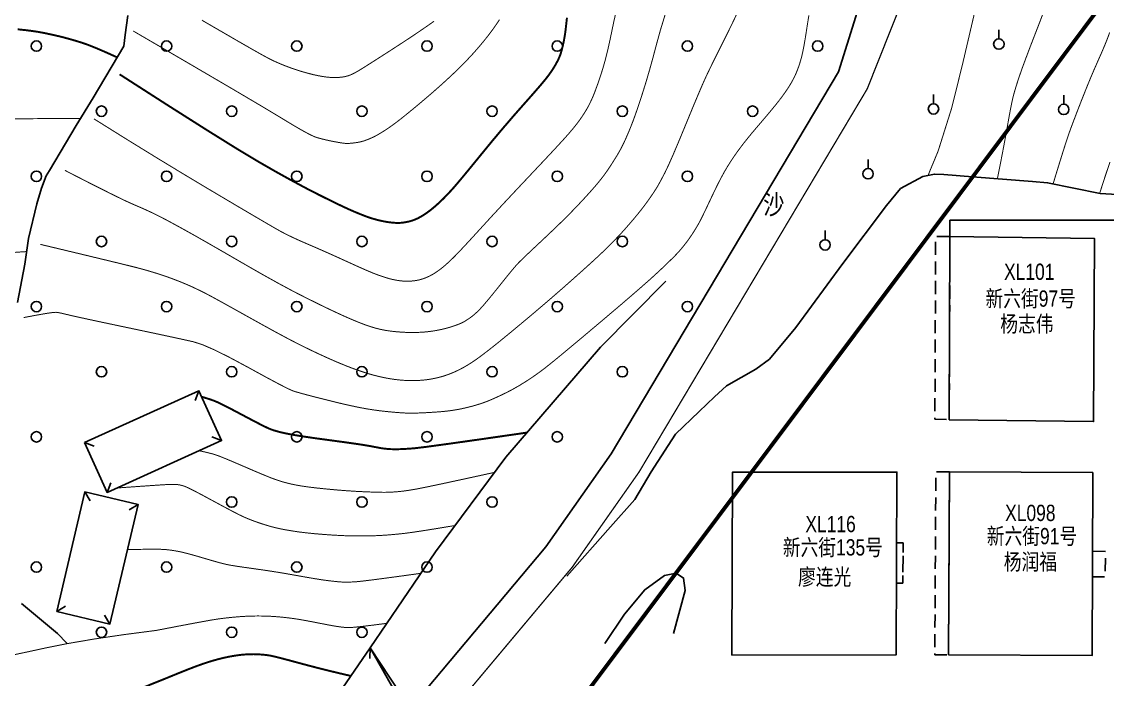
# Model space of a CAD drawing. Extents: x 396500 to 398250, y 1005980 to 1008200.
# Drawn here: x 396654.6 to 396738, y 1006693.8 to 1006744.3 of the extents above; entities that cross this region are included whole.
import ezdxf
from ezdxf.enums import TextEntityAlignment as Align

# ---------------------------------------------------------------- set-up
doc = ezdxf.new("R2010")
doc.units = 0
doc.header["$LTSCALE"] = 0.5
for name, pattern in [('X3', [5, 4, -1]), ('X39', [3, 2.5, -0.5]), ('X5', [3, 2, -1])]:
    doc.linetypes.add(name, pattern=pattern)
doc.layers.get('0').update_dxf_attribs({"linetype": 'CONTINUOUS'})
doc.layers.add('ASSIST', color=7, linetype='CONTINUOUS', plot=False)
for name, color, linetype in [('DGX', 2, 'CONTINUOUS'), ('DLSS', 4, 'CONTINUOUS'), ('DMTZ', 3, 'CONTINUOUS'), ('JMD', 6, 'CONTINUOUS'), ('ZBTZ', 3, 'CONTINUOUS'), ('权属人', 160, 'CONTINUOUS'), ('用地红线', 1, 'CONTINUOUS'), ('编号', 90, 'CONTINUOUS'), ('门牌号', 1, 'CONTINUOUS')]:
    doc.layers.add(name, color=color, linetype=linetype)
doc.styles.add('细等线体', font='长等线体_0.TTF', dxfattribs={"width": 0.8})
doc.linetypes.add('10421', pattern='A,2,[150,AAA.SHX,S=1,R=0,X=0,Y=1],1e-11', length=2)
doc.linetypes.add('1161', pattern='A,0,[149,AAA.SHX,S=0.15,R=0,X=0,Y=0],-1.6', length=1.6)

# ---------------------------------------------------------------- blocks, each defined once
blk = doc.blocks.new('gc125')
blk.add_line((0, 0.8), (0, 2.2))
blk.add_circle((0, 0), 0.8)
blk = doc.blocks.new('gc326')
blk.add_circle((0, 0), 0.8)

msp = doc.modelspace()

# ---------------------------------------------------------------- linework, layer by layer
at = {"layer": 'ASSIST', "linetype": '1161'}
msp.add_lwpolyline([(396669.325, 1006678.698), (396681.369, 1006696.218), (396684.431, 1006691.557), (396694.846, 1006703.971), (396699.866, 1006711.117), (396717.337, 1006740.444), (396718.652, 1006744.691), (396722.726, 1006758.436), (396723.906, 1006763.798), (396724.773, 1006767.496), (396725.583, 1006771.759), (396725.915, 1006775.221), (396726.46, 1006780.595), (396726.484, 1006794.084), (396727.043, 1006797.751), (396727.616, 1006800)], dxfattribs=at)
at = {"layer": 'DGX', "linetype": 'Continuous', "const_width": 0.075}
for points in [[(396724.21, 1006732.498), (396724.983, 1006734.364), (396726.029, 1006737.685), (396726.874, 1006741.103), (396728.857, 1006749.597)], [(396647.808, 1006727.047), (396648.575, 1006726.748), (396649.161, 1006726.529), (396649.564, 1006726.392), (396649.786, 1006726.335), (396650.212, 1006726.343), (396651.226, 1006726.398), (396652.829, 1006726.5), (396655.02, 1006726.65)]]:
    msp.add_lwpolyline(points, dxfattribs=at)
for points, elevation in [([(396654.756, 1006721.581), (396655.742, 1006721.767), (396656.485, 1006721.896), (396656.985, 1006721.968), (396657.242, 1006721.985), (396657.392, 1006721.966), (396657.571, 1006721.934), (396657.78, 1006721.888), (396658.018, 1006721.828), (396658.494, 1006721.716), (396659.417, 1006721.513), (396660.787, 1006721.219), (396662.604, 1006720.835), (396664.459, 1006720.444), (396665.942, 1006720.128), (396667.053, 1006719.887), (396667.791, 1006719.722), (396668.466, 1006719.506), (396669.385, 1006719.11), (396670.547, 1006718.534), (396671.955, 1006717.779), (396673.321, 1006717.031), (396674.361, 1006716.475), (396675.076, 1006716.111), (396675.465, 1006715.941), (396675.772, 1006715.848), (396676.241, 1006715.718), (396676.872, 1006715.55), (396677.666, 1006715.346), (396678.498, 1006715.138), (396679.247, 1006714.958), (396679.912, 1006714.808), (396680.495, 1006714.686), (396681.035, 1006714.585), (396681.576, 1006714.498), (396682.116, 1006714.424), (396682.656, 1006714.364), (396683.164, 1006714.316), (396683.609, 1006714.28), (396683.989, 1006714.256), (396684.305, 1006714.244), (396684.62, 1006714.243), (396684.998, 1006714.251), (396685.437, 1006714.268), (396685.939, 1006714.295), (396686.436, 1006714.327), (396686.863, 1006714.36), (396687.218, 1006714.395), (396687.502, 1006714.43), (396687.747, 1006714.466), (396687.984, 1006714.506), (396688.213, 1006714.547), (396688.434, 1006714.591), (396688.651, 1006714.639), (396688.867, 1006714.69), (396689.084, 1006714.745), (396689.3, 1006714.804), (396689.515, 1006714.867), (396689.731, 1006714.934), (396689.946, 1006715.005), (396690.161, 1006715.079), (396690.403, 1006715.171), (396690.697, 1006715.294), (396691.045, 1006715.448), (396691.445, 1006715.633), (396691.871, 1006715.841), (396692.297, 1006716.065), (396692.721, 1006716.305), (396693.145, 1006716.561), (396693.567, 1006716.831), (396693.987, 1006717.116), (396694.405, 1006717.416), (396694.822, 1006717.73), (396695.4, 1006718.192), (396696.303, 1006718.935), (396697.531, 1006719.959), (396699.084, 1006721.266), (396700.652, 1006722.595), (396701.925, 1006723.691), (396702.904, 1006724.552), (396703.588, 1006725.178), (396704.075, 1006725.644), (396704.465, 1006726.021), (396704.756, 1006726.31), (396704.95, 1006726.511), (396705.094, 1006726.671), (396705.236, 1006726.834), (396705.376, 1006727.002), (396705.515, 1006727.175), (396705.651, 1006727.352), (396705.787, 1006727.535), (396705.92, 1006727.723), (396706.052, 1006727.916), (396706.182, 1006728.114), (396706.31, 1006728.317), (396706.436, 1006728.525), (396706.561, 1006728.739), (396706.711, 1006729.017), (396706.912, 1006729.418), (396707.166, 1006729.942), (396707.471, 1006730.59), (396707.788, 1006731.258), (396708.077, 1006731.844), (396708.336, 1006732.347), (396708.567, 1006732.768), (396708.793, 1006733.152), (396709.038, 1006733.542), (396709.302, 1006733.94), (396709.585, 1006734.344), (396709.906, 1006734.776), (396710.283, 1006735.256), (396710.716, 1006735.784), (396711.205, 1006736.36), (396711.69, 1006736.927), (396712.11, 1006737.426), (396712.465, 1006737.859), (396712.756, 1006738.224), (396713.003, 1006738.55), (396713.229, 1006738.863), (396713.433, 1006739.164), (396713.616, 1006739.453), (396713.78, 1006739.736), (396713.929, 1006740.021), (396714.062, 1006740.307), (396714.18, 1006740.596), (396714.286, 1006740.887), (396714.382, 1006741.184), (396714.469, 1006741.487), (396714.546, 1006741.794), (396714.62, 1006742.139), (396714.698, 1006742.55), (396714.78, 1006743.029), (396714.866, 1006743.575), (396714.957, 1006744.168), (396715.058, 1006744.784)], 25.5), ([(396656.039, 1006727.2), (396659.016, 1006726.488), (396661.256, 1006725.949), (396662.757, 1006725.584), (396663.52, 1006725.393), (396663.91, 1006725.287), (396664.293, 1006725.178), (396664.669, 1006725.067), (396665.037, 1006724.953), (396665.4, 1006724.835), (396665.758, 1006724.713), (396666.112, 1006724.586), (396666.461, 1006724.453), (396666.797, 1006724.321), (396667.111, 1006724.192), (396667.404, 1006724.067), (396667.675, 1006723.946), (396667.938, 1006723.824), (396668.207, 1006723.695), (396668.481, 1006723.56), (396668.761, 1006723.418), (396669.172, 1006723.2), (396669.837, 1006722.837), (396670.757, 1006722.327), (396671.932, 1006721.672), (396673.145, 1006720.997), (396674.18, 1006720.43), (396675.037, 1006719.971), (396675.716, 1006719.618), (396676.303, 1006719.325), (396676.886, 1006719.042), (396677.464, 1006718.769), (396678.039, 1006718.506), (396678.594, 1006718.261), (396679.116, 1006718.039), (396679.603, 1006717.842), (396680.057, 1006717.669), (396680.482, 1006717.517), (396680.882, 1006717.383), (396681.257, 1006717.265), (396681.608, 1006717.165), (396681.945, 1006717.079), (396682.278, 1006717.003), (396682.607, 1006716.936), (396682.933, 1006716.879), (396683.256, 1006716.831), (396683.577, 1006716.794), (396683.896, 1006716.766), (396684.214, 1006716.748), (396684.53, 1006716.741), (396684.845, 1006716.744), (396685.159, 1006716.758), (396685.472, 1006716.783), (396685.784, 1006716.819), (396686.096, 1006716.869), (396686.406, 1006716.931), (396686.716, 1006717.007), (396687.025, 1006717.096), (396687.333, 1006717.2), (396687.64, 1006717.319), (396687.947, 1006717.452), (396688.254, 1006717.601), (396688.562, 1006717.766), (396688.871, 1006717.946), (396689.182, 1006718.142), (396689.525, 1006718.377), (396689.931, 1006718.673), (396690.4, 1006719.031), (396690.931, 1006719.45), (396691.529, 1006719.933), (396692.196, 1006720.479), (396692.932, 1006721.09), (396693.737, 1006721.764), (396694.571, 1006722.472), (396695.397, 1006723.181), (396696.213, 1006723.893), (396697.019, 1006724.606), (396697.759, 1006725.267), (396698.376, 1006725.825), (396698.869, 1006726.279), (396699.239, 1006726.629), (396699.541, 1006726.925), (396699.833, 1006727.215), (396700.115, 1006727.501), (396700.386, 1006727.782), (396700.661, 1006728.074), (396700.951, 1006728.395), (396701.257, 1006728.744), (396701.58, 1006729.122), (396701.897, 1006729.503), (396702.187, 1006729.866), (396702.45, 1006730.208), (396702.686, 1006730.531), (396702.894, 1006730.827), (396703.075, 1006731.091), (396703.228, 1006731.322), (396703.354, 1006731.521), (396703.479, 1006731.733), (396703.629, 1006732.003), (396703.805, 1006732.332), (396704.007, 1006732.72), (396704.266, 1006733.258), (396704.614, 1006734.041), (396705.051, 1006735.069), (396705.577, 1006736.341), (396706.102, 1006737.617), (396706.536, 1006738.655), (396706.88, 1006739.457), (396707.133, 1006740.022), (396707.373, 1006740.527), (396707.676, 1006741.151), (396708.044, 1006741.893), (396708.475, 1006742.754), (396708.897, 1006743.599), (396709.238, 1006744.296), (396709.496, 1006744.844)], 26), ([(396657.931, 1006732.875), (396659.869, 1006731.884), (396661.392, 1006731.117), (396662.502, 1006730.575), (396663.198, 1006730.258), (396663.672, 1006730.057), (396664.115, 1006729.861), (396664.529, 1006729.671), (396664.912, 1006729.486), (396665.326, 1006729.277), (396665.829, 1006729.012), (396666.422, 1006728.692), (396667.105, 1006728.317), (396667.927, 1006727.858), (396668.936, 1006727.284), (396670.132, 1006726.596), (396671.516, 1006725.795), (396672.928, 1006724.984), (396674.211, 1006724.268), (396675.364, 1006723.647), (396676.386, 1006723.122), (396677.289, 1006722.675), (396678.084, 1006722.289), (396678.769, 1006721.965), (396679.345, 1006721.701), (396679.844, 1006721.482), (396680.297, 1006721.291), (396680.706, 1006721.128), (396681.069, 1006720.994), (396681.403, 1006720.882), (396681.725, 1006720.785), (396682.035, 1006720.703), (396682.333, 1006720.637), (396682.637, 1006720.583), (396682.967, 1006720.537), (396683.322, 1006720.498), (396683.703, 1006720.467), (396684.091, 1006720.445), (396684.47, 1006720.435), (396684.839, 1006720.436), (396685.198, 1006720.449), (396685.548, 1006720.472), (396685.887, 1006720.506), (396686.216, 1006720.551), (396686.535, 1006720.606), (396686.841, 1006720.669), (396687.131, 1006720.738), (396687.405, 1006720.813), (396687.664, 1006720.893), (396687.898, 1006720.973), (396688.099, 1006721.047), (396688.268, 1006721.113), (396688.403, 1006721.173), (396688.531, 1006721.239), (396688.675, 1006721.323), (396688.837, 1006721.425), (396689.017, 1006721.545), (396689.208, 1006721.687), (396689.404, 1006721.851), (396689.606, 1006722.037), (396689.813, 1006722.246), (396690.066, 1006722.526), (396690.405, 1006722.925), (396690.829, 1006723.441), (396691.339, 1006724.077), (396691.843, 1006724.705), (396692.25, 1006725.201), (396692.558, 1006725.564), (396692.77, 1006725.796), (396692.992, 1006726.015), (396693.333, 1006726.343), (396693.794, 1006726.779), (396694.374, 1006727.323), (396694.981, 1006727.893), (396695.519, 1006728.406), (396695.991, 1006728.861), (396696.394, 1006729.258), (396696.761, 1006729.628), (396697.121, 1006729.999), (396697.475, 1006730.372), (396697.823, 1006730.746), (396698.142, 1006731.097), (396698.412, 1006731.398), (396698.632, 1006731.649), (396698.802, 1006731.85), (396698.944, 1006732.023), (396699.078, 1006732.191), (396699.205, 1006732.352), (396699.324, 1006732.508), (396699.452, 1006732.684), (396699.605, 1006732.905), (396699.784, 1006733.172), (396699.987, 1006733.485), (396700.193, 1006733.811), (396700.379, 1006734.118), (396700.544, 1006734.407), (396700.69, 1006734.678), (396700.833, 1006734.966), (396700.99, 1006735.307), (396701.162, 1006735.702), (396701.349, 1006736.149), (396701.553, 1006736.67), (396701.775, 1006737.283), (396702.017, 1006737.989), (396702.277, 1006738.788), (396702.548, 1006739.658), (396702.818, 1006740.579), (396703.088, 1006741.551), (396703.359, 1006742.574), (396703.665, 1006743.682), (396704.04, 1006744.91)], 26.5), ([(396660.154, 1006736.835), (396662.585, 1006735.317), (396664.936, 1006733.869), (396667.207, 1006732.491), (396669.399, 1006731.182), (396671.329, 1006730.04), (396672.817, 1006729.165), (396673.862, 1006728.555), (396674.464, 1006728.212), (396674.884, 1006727.991), (396675.383, 1006727.748), (396675.961, 1006727.483), (396676.619, 1006727.197), (396677.334, 1006726.889), (396678.084, 1006726.559), (396678.869, 1006726.206), (396679.689, 1006725.832), (396680.463, 1006725.48), (396681.11, 1006725.195), (396681.629, 1006724.979), (396682.021, 1006724.83), (396682.332, 1006724.725), (396682.607, 1006724.637), (396682.847, 1006724.567), (396683.05, 1006724.516), (396683.236, 1006724.476), (396683.42, 1006724.442), (396683.603, 1006724.414), (396683.784, 1006724.392), (396683.969, 1006724.377), (396684.161, 1006724.371), (396684.362, 1006724.375), (396684.571, 1006724.387), (396684.782, 1006724.409), (396684.989, 1006724.444), (396685.193, 1006724.49), (396685.393, 1006724.549), (396685.589, 1006724.619), (396685.783, 1006724.7), (396685.974, 1006724.792), (396686.163, 1006724.894), (396686.354, 1006725.011), (396686.553, 1006725.146), (396686.76, 1006725.298), (396686.975, 1006725.469), (396687.201, 1006725.662), (396687.442, 1006725.881), (396687.699, 1006726.127), (396687.971, 1006726.4), (396688.306, 1006726.751), (396688.755, 1006727.231), (396689.317, 1006727.84), (396689.992, 1006728.579), (396690.772, 1006729.43), (396691.649, 1006730.376), (396692.624, 1006731.418), (396693.695, 1006732.554), (396694.717, 1006733.638), (396695.541, 1006734.519), (396696.167, 1006735.199), (396696.596, 1006735.678), (396696.907, 1006736.043), (396697.182, 1006736.383), (396697.421, 1006736.699), (396697.624, 1006736.99), (396697.795, 1006737.253), (396697.941, 1006737.486), (396698.059, 1006737.688), (396698.152, 1006737.859), (396698.231, 1006738.017), (396698.308, 1006738.178), (396698.385, 1006738.344), (396698.46, 1006738.513), (396698.541, 1006738.709), (396698.637, 1006738.954), (396698.746, 1006739.249), (396698.87, 1006739.592), (396699, 1006739.967), (396699.126, 1006740.356), (396699.25, 1006740.759), (396699.37, 1006741.176), (396699.494, 1006741.644), (396699.628, 1006742.198), (396699.771, 1006742.84), (396699.924, 1006743.568), (396700.077, 1006744.3), (396700.223, 1006744.954)], 27)]:
    msp.add_lwpolyline(points, dxfattribs=dict(at, elevation=elevation))
at = {"layer": 'DGX', "color": 3, "linetype": 'Continuous', "lineweight": -2, "const_width": 0.15, "elevation": 27.5, "flags": 128}
msp.add_lwpolyline([(396696.476, 1006744.596), (396696.433, 1006744.184), (396696.394, 1006743.833), (396696.358, 1006743.542), (396696.326, 1006743.311), (396696.292, 1006743.107), (396696.254, 1006742.898), (396696.21, 1006742.683), (396696.16, 1006742.461), (396696.11, 1006742.249), (396696.06, 1006742.061), (396696.012, 1006741.896), (396695.966, 1006741.755), (396695.912, 1006741.616), (396695.842, 1006741.457), (396695.755, 1006741.28), (396695.651, 1006741.083), (396695.529, 1006740.871), (396695.39, 1006740.647), (396695.233, 1006740.413), (396695.058, 1006740.167), (396694.8, 1006739.838), (396694.394, 1006739.354), (396693.838, 1006738.715), (396693.135, 1006737.921), (396692.351, 1006737.032), (396691.556, 1006736.107), (396690.748, 1006735.146), (396689.929, 1006734.149), (396689.175, 1006733.225), (396688.562, 1006732.48), (396688.09, 1006731.917), (396687.759, 1006731.533), (396687.501, 1006731.248), (396687.248, 1006730.98), (396687.001, 1006730.727), (396686.759, 1006730.491), (396686.522, 1006730.272), (396686.291, 1006730.069), (396686.064, 1006729.882), (396685.843, 1006729.712), (396685.627, 1006729.558), (396685.416, 1006729.42), (396685.209, 1006729.299), (396685.008, 1006729.194), (396684.807, 1006729.104), (396684.605, 1006729.029), (396684.401, 1006728.968), (396684.195, 1006728.922), (396683.996, 1006728.887), (396683.816, 1006728.863), (396683.655, 1006728.849), (396683.511, 1006728.844), (396683.371, 1006728.847), (396683.218, 1006728.856), (396683.052, 1006728.87), (396682.873, 1006728.891), (396682.686, 1006728.917), (396682.494, 1006728.95), (396682.298, 1006728.989), (396682.097, 1006729.034), (396681.896, 1006729.084), (396681.703, 1006729.135), (396681.516, 1006729.189), (396681.336, 1006729.246), (396681.13, 1006729.317), (396680.865, 1006729.418), (396680.541, 1006729.547), (396680.158, 1006729.705), (396679.677, 1006729.916), (396679.058, 1006730.205), (396678.301, 1006730.572), (396677.406, 1006731.017), (396676.399, 1006731.535), (396675.302, 1006732.124), (396674.118, 1006732.782), (396672.845, 1006733.511), (396671.187, 1006734.505), (396668.847, 1006735.961), (396665.825, 1006737.877), (396662.121, 1006740.255)], dxfattribs=at)
at = {"layer": 'DGX', "linetype": 'Continuous', "const_width": 0.075, "flags": 128}
for points, elevation in [([(396663.177, 1006743.576), (396667.352, 1006741.143), (396670.634, 1006739.223), (396673.023, 1006737.813), (396674.518, 1006736.915), (396675.466, 1006736.341), (396676.217, 1006735.907), (396676.77, 1006735.611), (396677.124, 1006735.453), (396677.397, 1006735.366), (396677.707, 1006735.282), (396678.052, 1006735.2), (396678.434, 1006735.12), (396678.799, 1006735.051), (396679.096, 1006735), (396679.323, 1006734.966), (396679.482, 1006734.951), (396679.616, 1006734.949), (396679.767, 1006734.954), (396679.935, 1006734.967), (396680.12, 1006734.987), (396680.307, 1006735.013), (396680.479, 1006735.042), (396680.636, 1006735.075), (396680.778, 1006735.111), (396680.922, 1006735.156), (396681.084, 1006735.214), (396681.265, 1006735.285), (396681.465, 1006735.37), (396681.688, 1006735.476), (396681.943, 1006735.613), (396682.227, 1006735.78), (396682.541, 1006735.977), (396682.897, 1006736.218), (396683.303, 1006736.514), (396683.762, 1006736.867), (396684.272, 1006737.277), (396684.789, 1006737.702), (396685.271, 1006738.104), (396685.716, 1006738.48), (396686.125, 1006738.833), (396686.508, 1006739.169), (396686.875, 1006739.496), (396687.226, 1006739.814), (396687.56, 1006740.124), (396687.879, 1006740.425), (396688.182, 1006740.72), (396688.47, 1006741.006), (396688.743, 1006741.286), (396689.004, 1006741.562), (396689.257, 1006741.837), (396689.502, 1006742.111), (396689.74, 1006742.385), (396689.968, 1006742.657), (396690.185, 1006742.922), (396690.391, 1006743.182), (396690.585, 1006743.436), (396690.772, 1006743.688), (396690.952, 1006743.941), (396691.128, 1006744.195), (396691.298, 1006744.449)], 28), ([(396668.443, 1006744.408), (396669.989, 1006743.513), (396671.348, 1006742.726), (396672.41, 1006742.117), (396673.175, 1006741.688), (396673.643, 1006741.437), (396673.972, 1006741.277), (396674.319, 1006741.121), (396674.683, 1006740.97), (396675.065, 1006740.822), (396675.456, 1006740.681), (396675.847, 1006740.551), (396676.239, 1006740.432), (396676.63, 1006740.324), (396677.008, 1006740.229), (396677.359, 1006740.152), (396677.683, 1006740.092), (396677.981, 1006740.049), (396678.259, 1006740.021), (396678.522, 1006740.007), (396678.772, 1006740.007), (396679.007, 1006740.021), (396679.225, 1006740.045), (396679.42, 1006740.077), (396679.592, 1006740.117), (396679.742, 1006740.165), (396679.886, 1006740.223), (396680.043, 1006740.296), (396680.213, 1006740.383), (396680.395, 1006740.484), (396680.68, 1006740.656), (396681.159, 1006740.956), (396681.831, 1006741.384), (396682.698, 1006741.939), (396683.611, 1006742.53), (396684.425, 1006743.065), (396685.139, 1006743.544), (396685.754, 1006743.967), (396686.272, 1006744.331)], 28.5), ([(396733.063, 1006744.995), (396732.777, 1006744.238), (396732.408, 1006743.286), (396732.027, 1006742.302), (396731.705, 1006741.45), (396731.44, 1006740.729), (396731.234, 1006740.14), (396731.069, 1006739.643), (396730.93, 1006739.2), (396730.816, 1006738.809), (396730.728, 1006738.472), (396730.645, 1006738.104), (396730.547, 1006737.617), (396730.434, 1006737.014), (396730.306, 1006736.294), (396730.156, 1006735.455), (396729.977, 1006734.499), (396729.77, 1006733.424), (396729.534, 1006732.232)], 24), ([(396733.809, 1006731.839), (396734.236, 1006733.235), (396734.582, 1006734.347), (396734.847, 1006735.176), (396735.031, 1006735.721), (396735.199, 1006736.18), (396735.415, 1006736.754), (396735.678, 1006737.442), (396735.99, 1006738.243), (396736.321, 1006739.079), (396736.644, 1006739.868), (396736.959, 1006740.61), (396737.266, 1006741.306), (396737.548, 1006741.945), (396737.791, 1006742.518), (396737.993, 1006743.025), (396738.156, 1006743.465)], 23.5)]:
    msp.add_lwpolyline(points, dxfattribs=dict(at, elevation=elevation))
at = {"layer": 'DGX', "color": 3, "linetype": 'Continuous', "lineweight": -2, "const_width": 0.15}
msp.add_lwpolyline([(396661.997, 1006741.529), (396661.089, 1006741.939), (396660.32, 1006742.269), (396659.69, 1006742.52), (396659.198, 1006742.691), (396658.79, 1006742.816), (396658.41, 1006742.928), (396658.057, 1006743.026), (396657.732, 1006743.111), (396657.41, 1006743.189), (396657.068, 1006743.268), (396656.705, 1006743.348), (396656.322, 1006743.429), (396655.9, 1006743.507), (396655.421, 1006743.58), (396654.884, 1006743.648), (396654.29, 1006743.71)], dxfattribs=at)
at = {"layer": 'DGX', "linetype": 'Continuous', "const_width": 0.075, "flags": 128}
for points in [[(396652.174, 1006736.829), (396659.107, 1006736.871)], [(396738.183, 1006733.529), (396737.818, 1006732.45), (396737.385, 1006731.11)], [(396668.217, 1006711.36), (396668.605, 1006711.277), (396668.946, 1006711.197), (396669.24, 1006711.121), (396669.487, 1006711.047), (396669.793, 1006710.937), (396670.263, 1006710.748), (396670.896, 1006710.482), (396671.694, 1006710.139), (396672.506, 1006709.789), (396673.183, 1006709.505), (396673.726, 1006709.286), (396674.135, 1006709.133), (396674.484, 1006709.018), (396674.849, 1006708.912), (396675.231, 1006708.817), (396675.629, 1006708.732), (396676.085, 1006708.651), (396676.64, 1006708.572), (396677.295, 1006708.493), (396678.05, 1006708.416), (396678.835, 1006708.344), (396679.58, 1006708.286), (396680.286, 1006708.24), (396680.953, 1006708.206), (396681.547, 1006708.183), (396682.038, 1006708.169), (396682.426, 1006708.163), (396682.709, 1006708.167), (396682.941, 1006708.176), (396683.174, 1006708.19), (396683.408, 1006708.207), (396683.643, 1006708.229), (396683.9, 1006708.258), (396684.2, 1006708.3), (396684.542, 1006708.353), (396684.928, 1006708.419), (396685.607, 1006708.552), (396686.828, 1006708.809), (396688.593, 1006709.189), (396690.902, 1006709.692)], [(396661.915, 1006708.498), (396663.612, 1006708.618), (396664.869, 1006708.705), (396665.686, 1006708.757), (396666.064, 1006708.776), (396666.217, 1006708.775), (396666.358, 1006708.772), (396666.489, 1006708.764), (396666.609, 1006708.754), (396666.73, 1006708.735), (396666.865, 1006708.704), (396667.013, 1006708.66), (396667.176, 1006708.604), (396667.436, 1006708.488), (396667.877, 1006708.266), (396668.5, 1006707.938), (396669.305, 1006707.504), (396670.122, 1006707.062), (396670.785, 1006706.711), (396671.292, 1006706.451), (396671.644, 1006706.283), (396671.921, 1006706.163), (396672.2, 1006706.05), (396672.482, 1006705.943), (396672.766, 1006705.843), (396673.049, 1006705.749), (396673.326, 1006705.661), (396673.595, 1006705.581), (396673.858, 1006705.506), (396674.147, 1006705.434), (396674.492, 1006705.359), (396674.894, 1006705.282), (396675.353, 1006705.204), (396675.872, 1006705.126), (396676.454, 1006705.055), (396677.1, 1006704.989), (396677.809, 1006704.93), (396678.527, 1006704.88), (396679.2, 1006704.844), (396679.827, 1006704.822), (396680.41, 1006704.814), (396680.95, 1006704.817), (396681.45, 1006704.826), (396681.911, 1006704.841), (396682.331, 1006704.864), (396682.735, 1006704.892), (396683.145, 1006704.926), (396683.561, 1006704.966), (396683.983, 1006705.011), (396684.546, 1006705.085), (396685.384, 1006705.21), (396686.496, 1006705.387), (396687.883, 1006705.616)], [(396662.726, 1006703.763), (396663.789, 1006703.788), (396664.635, 1006703.798), (396665.264, 1006703.791), (396665.676, 1006703.769), (396665.976, 1006703.735), (396666.271, 1006703.693), (396666.559, 1006703.644), (396666.841, 1006703.587), (396667.164, 1006703.51), (396667.571, 1006703.403), (396668.065, 1006703.264), (396668.644, 1006703.094), (396669.217, 1006702.926), (396669.692, 1006702.791), (396670.07, 1006702.691), (396670.35, 1006702.624), (396670.653, 1006702.566), (396671.102, 1006702.493), (396671.695, 1006702.406), (396672.432, 1006702.303), (396673.244, 1006702.188), (396674.059, 1006702.063), (396674.877, 1006701.928), (396675.697, 1006701.783), (396676.466, 1006701.646), (396677.126, 1006701.534), (396677.678, 1006701.447), (396678.122, 1006701.386), (396678.487, 1006701.343), (396678.8, 1006701.31), (396679.061, 1006701.287), (396679.27, 1006701.275), (396679.466, 1006701.271), (396679.688, 1006701.273), (396679.936, 1006701.28), (396680.209, 1006701.292), (396680.74, 1006701.344), (396681.76, 1006701.471), (396683.268, 1006701.672), (396685.266, 1006701.947)], [(396664.945, 1006697.565), (396666.689, 1006697.901), (396668.045, 1006698.156), (396669.012, 1006698.332), (396669.592, 1006698.427), (396669.979, 1006698.48), (396670.371, 1006698.527), (396670.766, 1006698.568), (396671.165, 1006698.605), (396671.565, 1006698.634), (396671.965, 1006698.655), (396672.363, 1006698.668), (396672.76, 1006698.672), (396673.154, 1006698.668), (396673.542, 1006698.656), (396673.925, 1006698.636), (396674.301, 1006698.608), (396674.67, 1006698.573), (396675.029, 1006698.533), (396675.379, 1006698.488), (396675.718, 1006698.439), (396676.1, 1006698.376), (396676.575, 1006698.29), (396677.145, 1006698.182), (396677.809, 1006698.051), (396678.463, 1006697.927), (396679.003, 1006697.841), (396679.43, 1006697.791), (396679.742, 1006697.779), (396680.116, 1006697.804), (396680.726, 1006697.868), (396681.572, 1006697.969), (396682.654, 1006698.108)], [(396653.826, 1006695.656), (396654.993, 1006695.903), (396656.441, 1006696.217), (396658.166, 1006696.561), (396660.158, 1006696.901), (396662.417, 1006697.235), (396664.945, 1006697.565)]]:
    msp.add_lwpolyline(points, dxfattribs=at)
at = {"layer": 'DGX', "color": 3, "linetype": 'Continuous', "lineweight": -2, "const_width": 0.15, "flags": 128}
for points in [[(396668.429, 1006715.5), (396668.758, 1006715.401), (396669.051, 1006715.308), (396669.308, 1006715.218), (396669.529, 1006715.133), (396669.811, 1006715.004), (396670.256, 1006714.783), (396670.861, 1006714.47), (396671.628, 1006714.064), (396672.394, 1006713.659), (396672.998, 1006713.348), (396673.44, 1006713.13), (396673.72, 1006713.007), (396673.946, 1006712.928), (396674.226, 1006712.846), (396674.561, 1006712.761), (396674.951, 1006712.673), (396675.481, 1006712.573), (396676.236, 1006712.451), (396677.217, 1006712.308), (396678.423, 1006712.145), (396679.622, 1006711.982), (396680.581, 1006711.843), (396681.3, 1006711.727), (396681.779, 1006711.636), (396682.136, 1006711.565), (396682.491, 1006711.515), (396682.843, 1006711.483), (396683.192, 1006711.472), (396683.554, 1006711.475), (396683.945, 1006711.49), (396684.363, 1006711.515), (396684.811, 1006711.552), (396685.693, 1006711.658), (396687.418, 1006711.893), (396689.985, 1006712.256), (396693.395, 1006712.748)], [(396665.734, 1006693.906), (396666.642, 1006694.278), (396667.412, 1006694.585), (396668.044, 1006694.827), (396668.538, 1006695.004), (396668.957, 1006695.141), (396669.363, 1006695.263), (396669.755, 1006695.37), (396670.133, 1006695.462), (396670.498, 1006695.54), (396670.85, 1006695.604), (396671.19, 1006695.656), (396671.517, 1006695.695), (396671.833, 1006695.721), (396672.141, 1006695.736), (396672.44, 1006695.739), (396672.731, 1006695.73), (396673.007, 1006695.712), (396673.262, 1006695.688), (396673.497, 1006695.66), (396673.711, 1006695.625), (396674.002, 1006695.562), (396674.468, 1006695.446), (396675.108, 1006695.278), (396675.924, 1006695.057), (396676.849, 1006694.81), (396677.819, 1006694.563), (396678.832, 1006694.315), (396679.89, 1006694.067)], [(396663.413, 1006692.972), (396665.734, 1006693.906)]]:
    msp.add_lwpolyline(points, dxfattribs=at)
at = {"layer": 'DLSS', "linetype": 'X3', "const_width": 0.1, "flags": 128}
msp.add_lwpolyline([(396727.616, 1006800), (396727.043, 1006797.751), (396726.484, 1006794.084), (396726.46, 1006780.595), (396725.915, 1006775.221), (396725.583, 1006771.759), (396724.773, 1006767.496), (396723.906, 1006763.798), (396722.956, 1006759.478), (396722.726, 1006758.436), (396718.652, 1006744.691), (396717.337, 1006740.444), (396699.866, 1006711.117), (396694.846, 1006703.971), (396684.431, 1006691.557), (396676.896, 1006680.906), (396669.156, 1006669.197), (396664.276, 1006664.209), (396658.493, 1006658.039)], dxfattribs=at)
at = {"layer": 'DLSS', "linetype": 'Continuous', "const_width": 0.1, "flags": 128}
msp.add_lwpolyline([(396661.911, 1006655.291), (396664.808, 1006659.754), (396667.485, 1006662.929), (396670.551, 1006666.953), (396674.652, 1006673.804), (396678.513, 1006679.758), (396681.971, 1006684.072), (396684.244, 1006687.352), (396686.392, 1006689.912), (396696.877, 1006702.41), (396702.015, 1006709.724), (396719.535, 1006739.134), (396724.099, 1006750.604), (396725.125, 1006754.24), (396726.926, 1006764.068), (396728.868, 1006774.363), (396729.457, 1006794.209), (396730.628, 1006800)], dxfattribs=at)
at = {"layer": 'DMTZ', "linetype": '10421'}
for points in [[(396662.751, 1006744.782), (396662.562, 1006743.294), (396662.45, 1006742.415), (396660.087, 1006738.456), (396658.795, 1006736.316), (396656.749, 1006732.88), (396656.486, 1006732.454), (396656.122, 1006731.525), (396655.769, 1006730.311), (396655.121, 1006727.657), (396654.844, 1006725.676), (396654.278, 1006722.73)], [(396654.581, 1006699.632), (396657.344, 1006697.326), (396658.077, 1006696.587)]]:
    msp.add_lwpolyline(points, dxfattribs=at)
at = {"layer": 'DMTZ', "linetype": '10421', "flags": 128}
for points in [[(396737.437, 1006731.1), (396733.386, 1006731.925), (396732.234, 1006732.029), (396727.633, 1006732.374), (396725.426, 1006732.554), (396724.7, 1006732.598), (396723.8, 1006732.415), (396722.104, 1006731.482), (396721.015, 1006730.188), (396717.658, 1006725.742), (396714.065, 1006720.824), (396712.024, 1006718.398), (396710.979, 1006717.629), (396708.731, 1006716.343), (396707.814, 1006715.502), (396706.63, 1006714.374), (396704.816, 1006712.627), (396704.239, 1006711.758), (396702.935, 1006709.732), (396701.682, 1006707.624), (396699.815, 1006705.522), (396696.467, 1006701.731)], [(396704.076, 1006724.363), (396699.044, 1006719.296), (396691.776, 1006710.872), (396686.395, 1006703.607), (396681.369, 1006696.219)], [(396699.387, 1006696.558), (396700.898, 1006698.803), (396702.45, 1006700.681), (396703.961, 1006701.783), (396704.859, 1006701.946), (396705.431, 1006701.579), (396705.553, 1006700.64), (396704.655, 1006697.334)]]:
    msp.add_lwpolyline(points, dxfattribs=at)
at = {"layer": 'DMTZ', "linetype": '10421', "elevation": 38.73, "flags": 128}
msp.add_lwpolyline([(396750, 1006730.36), (396748.919, 1006730.391), (396741.798, 1006730.857), (396737.437, 1006731.1)], dxfattribs=at)
at = {"layer": 'JMD', "linetype": 'Continuous'}
for p, q in [((396668.217, 1006715.967, 15.574), (396667.935, 1006715.218, 15.574)), ((396659.424, 1006711.98, 15.574), (396660.172, 1006711.699, 15.574)), ((396669.951, 1006712.142, 15.574), (396669.202, 1006712.423, 15.574)), ((396661.158, 1006708.155, 15.574), (396661.439, 1006708.904, 15.574)), ((396659.452, 1006708.196, 15.574), (396659.873, 1006707.516, 15.574)), ((396663.541, 1006707.235, 15.574), (396662.861, 1006706.814, 15.574)), ((396657.294, 1006699.008, 15.574), (396657.974, 1006699.43, 15.574)), ((396661.383, 1006698.047, 15.574), (396660.962, 1006698.727, 15.574)), ((396681.369, 1006696.218, 15.574), (396681.334, 1006695.419, 15.574))]:
    msp.add_line(p, q, dxfattribs=at)
at = {"layer": 'JMD', "linetype": 'X5', "flags": 128}
for points, elevation in [([(396725.891, 1006727.799), (396724.793, 1006727.791), (396724.734, 1006713.784), (396725.831, 1006713.734)], 14.124), ([(396725.853, 1006709.73), (396724.81, 1006709.736), (396724.726, 1006695.697), (396725.781, 1006695.691)], 14.124), ([(396736.841, 1006703.638), (396737.824, 1006703.633), (396737.821, 1006701.681), (396736.835, 1006701.686)], 18.446)]:
    msp.add_lwpolyline(points, close=True, dxfattribs=dict(at, elevation=elevation))
at = {"layer": 'JMD', "linetype": 'Continuous', "flags": 128}
for points, elevation in [([(396725.831, 1006713.734), (396736.921, 1006713.596), (396736.981, 1006727.661), (396725.891, 1006727.799)], 14.124), ([(396659.424, 1006711.98), (396661.158, 1006708.155), (396669.951, 1006712.142), (396668.217, 1006715.967)], 15.574), ([(396709.131, 1006695.659), (396721.755, 1006695.678), (396721.811, 1006709.725), (396709.187, 1006709.706)], 14.124), ([(396725.853, 1006709.73), (396725.781, 1006695.691), (396736.816, 1006695.647), (396736.859, 1006709.679)], 14.124), ([(396657.294, 1006699.008), (396661.383, 1006698.047), (396663.541, 1006707.235), (396659.452, 1006708.196)], 15.574), ([(396673.388, 1006676.035), (396669.325, 1006678.698), (396681.369, 1006696.218), (396683.767, 1006691.981)], 15.574)]:
    msp.add_lwpolyline(points, close=True, dxfattribs=dict(at, elevation=elevation))
at = {"layer": 'JMD', "linetype": 'X39', "elevation": 36.948, "flags": 128}
msp.add_lwpolyline([(396721.789, 1006704.29), (396722.29, 1006704.288), (396722.278, 1006701.189), (396721.777, 1006701.191)], close=True, dxfattribs=at)
at = {"layer": 'ZBTZ', "linetype": '1161', "elevation": 14.124, "flags": 128}
msp.add_lwpolyline([(396725.891, 1006727.799), (396725.891, 1006729.055), (396750, 1006729.055)], dxfattribs=at)
at = {"layer": '用地红线', "linetype": 'Continuous', "const_width": 0.3, "flags": 128}
msp.add_lwpolyline([(396922.068, 1006748.806, 0.022215), (396845.512, 1006582.627), (396769.166, 1006614.018), (396685.768, 1006676.489), (396790.689, 1006816.559)], format="xyb", close=True, dxfattribs=at)

# ---------------------------------------------------------------- block references
at = {"layer": 'ZBTZ', "linetype": 'Continuous', "xscale": 0.5, "yscale": 0.5}
for name, p in [('gc125', (396729.647, 1006742.58)), ('gc326', (396655.731, 1006742.423)), ('gc326', (396665.731, 1006742.423)), ('gc326', (396675.731, 1006742.423)), ('gc326', (396685.731, 1006742.423)), ('gc326', (396695.731, 1006742.423)), ('gc326', (396705.731, 1006742.423)), ('gc326', (396715.731, 1006742.423)), ('gc125', (396724.625, 1006737.601)), ('gc125', (396734.625, 1006737.559)), ('gc326', (396660.731, 1006737.423)), ('gc326', (396670.731, 1006737.423)), ('gc326', (396680.731, 1006737.423)), ('gc326', (396690.731, 1006737.423)), ('gc326', (396700.731, 1006737.423)), ('gc326', (396710.731, 1006737.423)), ('gc125', (396719.604, 1006732.623)), ('gc326', (396655.731, 1006732.423)), ('gc326', (396665.731, 1006732.423)), ('gc326', (396675.731, 1006732.423)), ('gc326', (396685.731, 1006732.423)), ('gc326', (396695.731, 1006732.423)), ('gc326', (396705.731, 1006732.423)), ('gc326', (396660.731, 1006727.423)), ('gc326', (396670.731, 1006727.423)), ('gc326', (396680.731, 1006727.423)), ('gc326', (396690.731, 1006727.423)), ('gc326', (396700.731, 1006727.423)), ('gc125', (396716.297, 1006727.159)), ('gc326', (396655.731, 1006722.423)), ('gc326', (396665.731, 1006722.423)), ('gc326', (396675.731, 1006722.423)), ('gc326', (396685.731, 1006722.423)), ('gc326', (396695.731, 1006722.423)), ('gc326', (396705.731, 1006722.423)), ('gc326', (396660.731, 1006717.423)), ('gc326', (396670.731, 1006717.423)), ('gc326', (396680.731, 1006717.423)), ('gc326', (396690.731, 1006717.423)), ('gc326', (396700.731, 1006717.423)), ('gc326', (396655.731, 1006712.423)), ('gc326', (396675.731, 1006712.423)), ('gc326', (396685.731, 1006712.423)), ('gc326', (396695.731, 1006712.423)), ('gc326', (396670.731, 1006707.423)), ('gc326', (396680.731, 1006707.423)), ('gc326', (396690.731, 1006707.423)), ('gc326', (396655.731, 1006702.423)), ('gc326', (396665.731, 1006702.423)), ('gc326', (396675.731, 1006702.423)), ('gc326', (396685.731, 1006702.423)), ('gc326', (396660.731, 1006697.423)), ('gc326', (396670.731, 1006697.423)), ('gc326', (396680.731, 1006697.423))]:
    msp.add_blockref(name, p, dxfattribs=at)

# ---------------------------------------------------------------- texts
at = {"layer": 'DLSS', "linetype": 'Continuous', "style": '细等线体', "width": 0.8}
msp.add_text('沙', height=1.5, dxfattribs=at).set_placement((396712.366, 1006730.278), align=Align.MIDDLE)
at = {"layer": '权属人', "linetype": 'Continuous', "char_height": 1.25, "attachment_point": 1, "style": '细等线体'}
for s, insert, own_width in [('杨志伟', (396729.754, 1006721.721), 5.33237), ('杨润福', (396730.02, 1006703.455), 4.27688), ('廖连光', (396714.224, 1006702.293), 4.44585)]:
    msp.add_mtext_dynamic_manual_height_columns(s, width=1.51561, gutter_width=1, heights=[0], dxfattribs=dict(at, insert=insert)).dxf.set("width", own_width)
at = {"layer": '编号', "linetype": 'Continuous', "char_height": 1.25, "attachment_point": 1, "style": '细等线体'}
for s, insert in [('XL101', (396730.046, 1006725.723)), ('XL098', (396730.129, 1006707.212)), ('XL116', (396714.789, 1006706.354))]:
    msp.add_mtext_dynamic_manual_height_columns(s, width=2.45954, gutter_width=1, heights=[0], dxfattribs=dict(at, insert=insert))
at = {"layer": '门牌号', "linetype": 'Continuous', "char_height": 1.25, "attachment_point": 1, "style": '细等线体'}
for s, insert, own_width in [('新六街97号', (396728.618, 1006723.664), 6.90643), ('新六街91号', (396728.715, 1006705.427), 7.34065), ('新六街135号', (396713.054, 1006704.565), 7.675)]:
    msp.add_mtext_dynamic_manual_height_columns(s, width=4.8774, gutter_width=1, heights=[0], dxfattribs=dict(at, insert=insert)).dxf.set("width", own_width)

doc.saveas('drawing.dxf')
